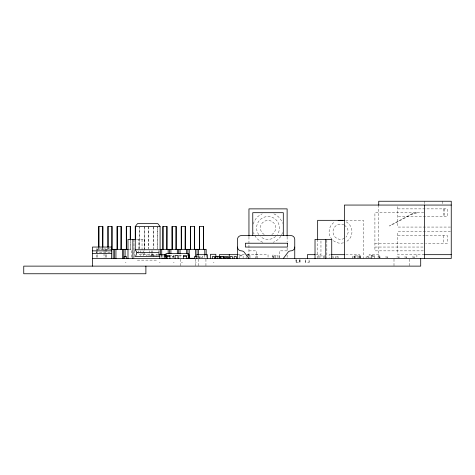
<?xml version="1.0" encoding="UTF-8"?>
<svg xmlns="http://www.w3.org/2000/svg" width="475" height="475" viewBox="0 0 475 475"><rect width="100%" height="100%" fill="white"/><g stroke="black" fill="none" stroke-linecap="round" stroke-linejoin="round"><path stroke-width="0.36" stroke-dasharray="2.38 1.78" d="M130.251 249.333L130.269 240.469M139.412 248.591L139.46 227.169L139.46 248.591M148.622 226.433L148.574 248.591L148.622 227.169M157.736 248.591L157.783 226.433M416.147 212.687L412.098 213.75L389.5 225.72L389.726 226.047L412.324 214.077L417.685 212.687M397.812 208.875L447.432 208.875L447.432 216.505L397.812 216.505M423.789 212.687L374.912 212.687L374.912 250.859L423.789 250.859M345.729 220.323L363.458 220.323L363.458 258.495M450.52 227.062L397.812 227.062L397.812 205.058M450.52 231.776L397.812 231.776L397.812 254.677L424.205 254.677M397.812 235.594L425.149 235.594M425.885 235.594L447.432 235.594L447.432 243.224L425.885 243.224M136.574 239.406L144.709 239.406L144.709 255.948M374.912 243.224L425.149 243.224M374.912 247.042L423.789 247.042M110.087 248.953L96.271 248.953L96.271 252.765L111.542 252.765M111.975 249.333L96.241 249.333L96.241 254.268M128.66 249.333L131.51 249.333L131.51 257.788M248.953 250.859L256.583 250.859L256.583 257.8M287.12 250.859L279.484 250.859L279.484 257.8M246.899 254.297L248.894 254.297L248.894 257.86M158.205 254.677L138.759 254.677L138.759 239.406M237.743 254.677L244.393 254.677M247.35 254.677L268.037 254.677L268.037 257.86M315.679 254.677L320.963 254.677L320.963 239.406M330.558 254.677L329.11 254.677L329.11 257.86M345.83 254.677L359.64 254.677L359.64 257.86M246.139 255.289L249.987 255.289L249.987 258.495M153.217 255.437L160.342 255.437M161.055 255.437L164.617 255.437M169.278 255.437L174.319 255.437M179.111 255.437L182.228 255.437M273.873 255.716L277.851 255.716M239.269 255.93L243.117 255.93M248.704 255.93L249.987 255.93M319.942 255.93L323.606 255.93M355.817 255.93L359.486 255.93M370.969 255.93L374.817 255.93M173.915 256.583L172.199 256.583L172.199 258.495M197.933 256.583L202.831 256.583L202.831 258.495M161.055 256.939L163.905 256.939M172.199 256.969L174.491 256.969M273.006 256.969L275.185 256.969M331.431 256.969L333.153 256.969M335.772 256.969L338.058 256.969M352.563 256.969L354.855 256.969M357.96 256.969L360.252 256.969M366.065 256.969L368.357 256.969M371.824 256.969L374.668 256.583L374.668 258.495M200.319 257.349L201.917 257.349M137.358 260.134L157.979 260.134M125.246 262.313L126.012 262.313M159.297 262.313L160.063 262.313M173.351 262.313L174.111 262.313M181.402 262.313L182.447 262.313M195.504 262.313L196.27 262.313M213.239 262.693L213.999 262.693M412.098 213.75L412.324 214.077L412.199 213.708M153.799 227.169L153.841 248.591M144.637 227.169L144.679 248.591L144.637 226.433M108.033 247.855L108.039 249.333M444.487 208.875L444.487 216.505M443.614 208.875L443.614 216.505M443.614 235.594L443.614 243.224M442.278 201.24L442.278 205.058M424.531 201.24L424.531 204.422M416.896 254.677L416.896 257.984M409.266 259.19L409.266 266.125M393.995 259.19L393.995 266.125M379.798 257.86L379.798 254.677L369.111 254.677L369.111 257.86M378.729 205.058L378.729 257.759M374.817 257.854L374.817 255.289L370.969 255.289L370.969 258.495M371.824 258.495L371.824 256.583L371.23 256.583L371.23 258.495M368.357 257.86L368.357 256.583L366.065 256.583L366.065 257.86M360.489 257.854L360.489 255.289L359.486 255.289L359.486 257.854M360.252 258.495L360.252 256.583L357.96 256.583L357.96 258.495M355.817 257.854L355.817 255.289L354.718 255.289L354.718 257.854M354.855 258.495L354.855 256.583L352.563 256.583L352.563 258.495M338.058 258.495L338.058 256.583L335.772 256.583L335.772 258.495M333.153 256.583L333.153 257.86M326.853 240.142L326.853 257.759M324.609 257.854L324.609 255.289L323.606 255.289L323.606 258.495M319.942 258.495L319.942 255.289L318.838 255.289L318.838 257.854M317.692 239.406L317.656 258.495M309.023 262.313L309.1 259.766L309.148 262.313L305.211 262.313L305.211 259.766M305.312 259.766L305.282 262.313M300.046 259.766L300.046 262.313L295.978 262.313L295.978 259.766M299.868 259.766L299.891 262.313M299.796 259.766L299.796 262.313M296.228 259.766L296.228 262.313M296.073 259.766L296.067 262.313M287.12 236.865L287.12 242.203M287.12 247.914L287.12 251.827M287.12 255.022L287.12 258.495M279.045 257.8L279.045 255.022L277.851 255.022L277.851 258.495M275.844 258.495L275.844 256.583L275.185 256.583L275.185 258.495M273.873 258.495L273.873 255.022L272.793 255.022L272.793 258.495M273.006 258.495L273.006 256.583L272.407 256.583L272.407 258.495M257.587 258.495L257.587 254.297L255.74 254.297L255.74 258.495M248.953 236.865L248.953 256.411M246.139 256.571L246.139 258.495M243.117 258.495L243.117 255.289L239.269 255.289L239.269 258.495M206.174 254.968L206.174 257.788M205.942 259.19L205.942 266.125M204.796 254.968L204.796 257.788M199.494 258.495L199.494 257.349L197.873 257.349L197.873 258.495M199.399 257.349L199.399 258.495M198.384 254.968L198.384 257.788M198.307 259.19L198.307 266.125M197.962 257.349L197.962 258.495M195.516 259.19L195.516 266.125M187.263 253.531L187.263 258.495M180.245 259.19L180.245 266.125M180.067 254.968L180.067 257.788M177.317 256.381L177.317 257.788M173.221 255.437L173.221 257.883M161.743 254.968L161.743 257.788M157.783 227.169L157.783 248.591M156.328 254.677L156.328 256.583M153.793 226.433L153.793 248.591M153.217 254.677L153.217 256.939M152.582 250.741L152.582 252.854M152.582 253.561L152.582 255.675M152.338 254.677L152.338 255.948M151.78 254.677L151.78 255.437L147.963 255.437L147.963 254.677M151.21 250.741L151.21 252.854M151.21 253.561L151.21 255.675M149.833 250.741L149.833 255.675M146.555 254.677L146.555 255.948M143.42 250.741L143.42 252.854M143.42 253.561L143.42 255.675M142.037 239.406L142.049 255.675M140.671 250.741L140.671 255.675M134.259 250.04L134.259 258.495M133.962 239.406L133.962 257.759M130.298 240.469L130.298 249.333M107.991 247.855L107.991 249.333M106.78 249.333L106.78 254.268M106.78 254.968L106.78 258.495M105.403 249.333L105.403 254.268M105.403 254.968L105.403 258.495M104.031 249.333L104.031 257.788M97.618 249.333L97.618 254.268M97.618 254.968L97.618 258.495M96.241 254.968L96.241 258.495M282.595 232.542A15.265 15.265 0 0 1 273.256 242.303M262.817 242.303A15.265 15.265 0 0 1 253.472 232.542M253.288 224.004A15.265 15.265 0 0 1 262.194 213.851M273.879 213.851A15.265 15.265 0 0 1 282.595 223.369M264.219 234.567A7.636 7.636 0 0 1 262.188 223.048A7.636 7.636 0 0 1 273.885 223.048A7.636 7.636 0 0 1 271.854 234.567M258.768 234.686A11.453 11.453 0 0 1 260.371 219.45A11.453 11.453 0 0 1 275.696 219.45A11.453 11.453 0 0 1 277.299 234.686M275.702 236.467A11.453 11.453 0 0 1 260.371 236.467M346.281 221.861A11.453 11.453 0 0 1 346.281 241.692M343.52 242.838A11.453 11.453 0 0 1 332.458 239.869M332.049 239.442A11.453 11.453 0 0 1 334.833 221.861M344.375 225.162A7.636 7.636 0 0 1 345.954 237.173M344.375 238.385A7.636 7.636 0 0 1 332.933 232.109A7.636 7.636 0 0 1 343.787 224.859M102.772 247.855L102.772 249.333L102.814 247.855M380.059 256.969L377.767 256.969L377.767 257.539L380.059 257.539L380.059 256.969M387.689 256.969L385.403 256.969L385.403 257.539L387.689 257.539L387.689 256.969M399.142 256.969L396.851 256.969L396.851 257.539L399.142 257.539L399.142 256.969M406.778 256.969L404.486 256.969L404.486 257.539L406.778 257.539L406.778 256.969M414.408 256.969L412.122 256.969L412.122 257.539L414.408 257.539L414.408 256.969M98.877 249.333L98.871 247.855L98.83 249.333"/><path stroke-width="0.71" d="M102.814 226.433L102.772 247.119L102.814 226.433L98.83 226.433L98.83 247.119L98.83 226.433M111.934 249.333L111.975 226.433L107.991 226.433L107.991 247.119M121.137 226.433L121.089 249.333L121.137 226.433L117.153 226.433L117.153 249.333M130.275 239.727L130.298 226.433L126.314 226.433L126.314 249.333M166.939 226.433L166.897 249.333L166.939 226.433L162.955 226.433L162.955 249.333L162.955 226.433M176.059 249.333L176.1 226.433L172.116 226.433L172.116 249.333M185.262 226.433L185.214 249.333L185.262 226.433L181.278 226.433L181.278 249.333M194.376 249.333L194.423 226.433L190.439 226.433L190.439 249.333M203.537 249.333L203.585 226.433L199.601 226.433L199.601 249.333M135.25 249.737L160.087 249.737L160.087 226.533L157.854 223.648L137.483 223.648L135.25 226.533L135.25 249.737L136.96 252.451L135.5 256.642L159.832 256.642M283.302 258.495L288.236 251.976A3.818 3.818 0 0 1 290.938 250.859A3.818 3.818 0 0 0 294.755 247.042M451.25 205.058L344.375 205.058L344.375 258.495M344.25 220.323L317.656 220.323L317.656 239.406M135.25 226.533L160.087 226.533M135.832 239.406L127.989 239.406L127.989 258.495M111.055 249.333L128.303 249.333M92.453 250.859L111.542 250.859M136.96 252.451L158.377 252.451M92.453 253.561L111.542 253.561M158.917 254.677L166.179 254.677M237.743 254.677L219.337 254.677L219.337 258.495M315.02 254.677L307.384 254.677L307.384 258.495M331.289 254.677L344.375 254.677M424.205 254.677L451.25 254.677M164.801 255.437L166.179 255.437M164.801 256.583L166.179 256.583M169.908 256.583L166.856 256.583L166.897 258.495M183.35 256.583L186.402 256.583M197.238 256.583L194.435 256.583L194.459 258.495M161.975 258.305L166.203 258.305M188.165 258.305L194.572 258.305M164.101 258.341L166.143 258.341M188.005 258.341L194.619 258.341M92.453 258.495L451.25 258.495L451.25 201.24L378.729 201.24L378.729 205.058M248.953 258.495L244.625 252.765A3.818 3.818 0 0 0 241.318 250.859A3.818 3.818 0 0 1 237.5 247.042M199.601 226.433L199.643 249.333M190.439 226.433L190.487 249.333M181.278 226.433L181.325 249.333M172.116 226.433L172.164 249.333M135.5 239.727L135.476 226.433L135.476 239.727M126.314 226.433L126.362 249.333M117.153 226.433L117.2 249.333M107.991 226.433L108.033 247.119M424.531 205.058L424.531 258.495M420.713 258.495L420.713 266.125L23.75 266.125L23.75 273.76L145.89 273.76L145.89 266.125M331.74 258.495L331.74 239.406L315.02 239.406L315.02 258.495M325.767 239.406L325.767 258.495M294.755 258.495L294.755 239.406A3.818 3.818 0 0 0 290.938 235.594L241.318 235.594A3.818 3.818 0 0 0 237.5 239.406L237.5 258.495M287.12 236.128L287.12 208.875L248.953 208.875L248.953 236.128M283.302 235.594L283.302 212.687L252.765 212.687L252.765 235.594M236.443 258.495L236.443 256.583L234.151 256.583L234.151 258.495M232.394 258.495L232.394 256.583L230.102 256.583L230.102 258.495M229.259 254.677L229.259 258.495M228.338 258.495L228.338 256.583L215.531 256.583L215.531 258.495M227.418 258.495L227.418 257.349L225.892 257.349L225.892 258.495M224.901 258.495L224.901 257.349L223.375 257.349L223.375 258.495M223.167 256.583L223.167 258.495M220.875 256.583L220.875 258.495M220.833 257.349L220.833 258.495M219.937 256.583L219.937 258.495M217.823 256.583L217.823 258.495M215.858 258.495L215.858 254.297L210.514 254.297L210.514 258.495M214.617 258.495L214.617 256.583L212.325 256.583L212.325 258.495M207.468 258.495L207.468 254.677L196.781 254.677L196.745 258.495M206.174 254.968L206.174 249.333L160.366 249.333L160.366 254.968M204.796 249.333L204.796 254.968M203.585 226.433L203.585 249.333M198.384 249.333L198.384 254.968M197.012 249.333L197.012 254.968M195.635 249.333L195.635 257.082M194.423 226.433L194.423 249.333M189.222 249.333L189.222 258.495M189.092 254.677L189.145 258.495M188.516 258.495L188.516 253.531L165.995 253.531L165.923 258.495M187.851 249.333L187.851 253.561M186.479 249.333L186.479 253.561M186.402 258.495L186.402 255.437L183.35 255.437L183.35 258.495M180.067 249.333L180.067 253.561M178.689 249.333L178.689 253.561M178.184 258.495L178.184 255.437L175.132 255.437L175.132 258.495M177.317 249.333L177.317 253.561M176.1 226.433L176.1 249.333M170.905 249.333L170.905 253.561M169.908 258.495L169.908 255.437L166.856 255.437L166.856 258.495M169.527 249.333L169.527 253.561M168.156 249.333L168.156 253.561M164.801 254.677L164.801 258.495M161.743 249.333L161.743 254.968M159.766 254.677L159.766 258.495M158.994 250.741L158.994 254.968M132.875 239.406L132.875 258.495M130.298 226.433L130.298 239.727M126.487 258.495L126.487 256.583L124.195 256.583L124.195 258.495M125.097 249.333L125.097 257.082M123.726 249.333L123.726 258.495M122.354 249.333L122.354 258.495M115.942 249.333L115.942 258.495M114.564 249.333L114.564 258.495M113.192 249.333L113.192 258.495M111.975 226.433L111.975 249.333M111.542 258.495L111.542 247.042L92.453 247.042L92.453 266.125M338.176 220.572A11.453 11.453 0 0 1 342.944 220.572M287.363 243.224L245.379 243.224L245.379 247.042L287.363 247.042L287.363 243.224"/></g></svg>
